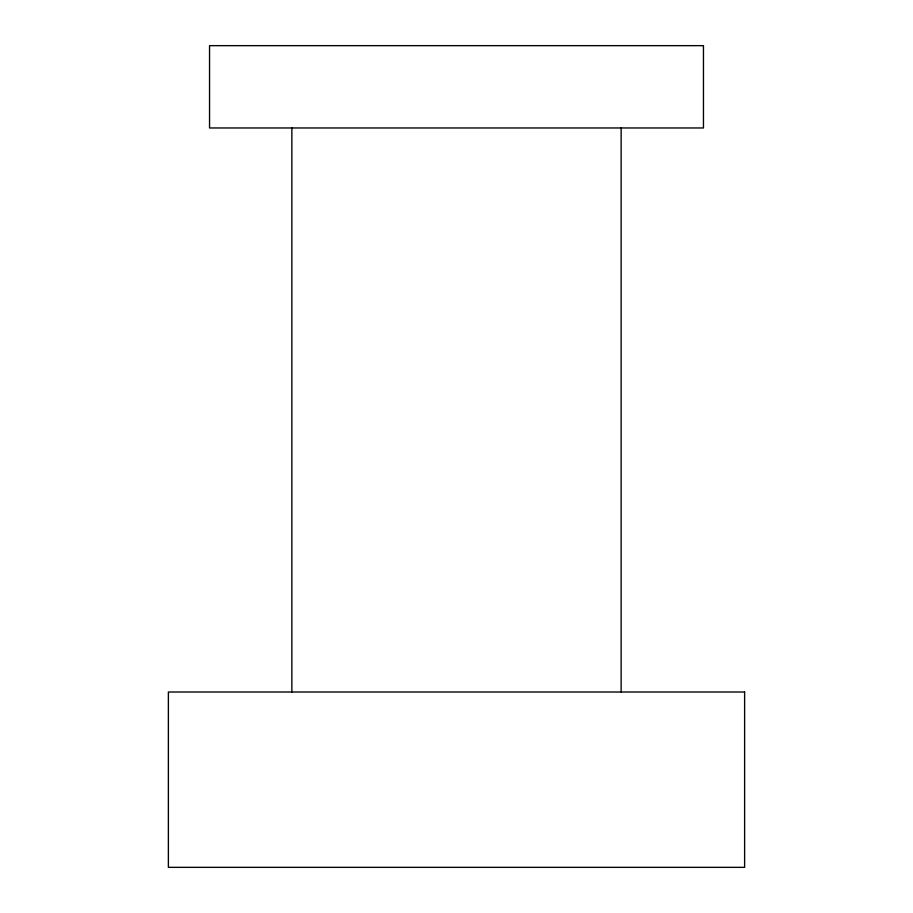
<?xml version="1.0" encoding="UTF-8"?>
<svg xmlns="http://www.w3.org/2000/svg" width="913" height="913" viewBox="0 0 913 913"><rect width="100%" height="100%" fill="white"/><g stroke="black" fill="none" stroke-linecap="round" stroke-linejoin="round"><path stroke-width="1.37" d="M621.137 127.968L621.137 692.008M291.863 127.968L291.863 692.008M703.455 45.65L209.545 45.65L209.545 127.968L703.455 127.968L703.455 45.65M744.62 692.008L168.38 692.008L168.38 867.35L744.62 867.35L744.62 692.008"/></g></svg>
